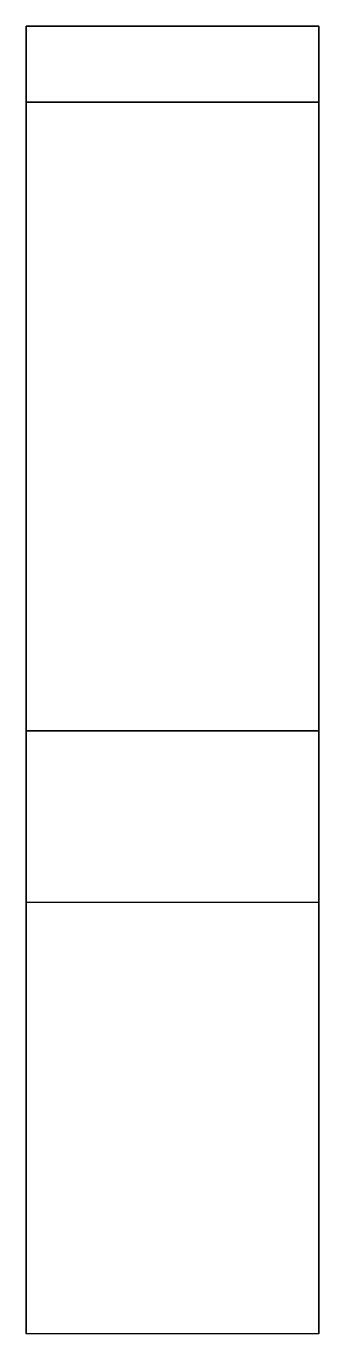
# Model space of a CAD drawing. Extents: x -0.23 to 0.23, y 0 to 2.06.
import ezdxf

# ---------------------------------------------------------------- set-up
doc = ezdxf.new("R2010")
doc.units = 0
doc.layers.add('SLEEVE', color=5, linetype='CONTINUOUS')

msp = doc.modelspace()

# ---------------------------------------------------------------- linework, layer by layer
at = {"layer": 'SLEEVE'}
for points in [[(-0.23, 2.06, -0.08), (-0.23, 2.06, -0.08), (-0.23, 1.94, -0.21), (-0.23, 1.94)], [(-0.23, 1.94, -0.21), (-0.23, 2.06, -0.08), (0.23, 2.06, -0.08), (0.23, 1.94, -0.21)], [(0.23, 1.94), (0.23, 2.06, -0.08), (-0.23, 2.06, -0.08), (-0.23, 1.94)], [(0.23, 1.94, -0.21), (0.23, 2.06, -0.08), (0.23, 2.06, -0.08), (0.23, 1.94)], [(-0.23, 1.94), (-0.23, 1.94, -0.21), (-0.23, 0, -0.21), (-0.23, 0)], [(-0.23, 0, -0.21), (-0.23, 1.94, -0.21), (0.23, 1.94, -0.21), (0.23, 0, -0.21)], [(0.23, 0.95), (0.23, 1.94), (-0.23, 1.94), (-0.23, 0.95)], [(0.23, 0, -0.21), (0.23, 1.94, -0.21), (0.23, 1.94), (0.23, 0)], [(-0.23, 0.95, 0.2), (-0.23, 0.95), (-0.23, 0.68), (-0.23, 0.68, 0.34)], [(0.23, 0.68, 0.34), (0.23, 0.95, 0.2), (-0.23, 0.95, 0.2), (-0.23, 0.68, 0.34)], [(0.23, 0.95, 0.2), (0.23, 0.95), (-0.23, 0.95), (-0.23, 0.95, 0.2)], [(0.23, 0.68), (0.23, 0.95), (0.23, 0.95, 0.2), (0.23, 0.68, 0.34)]]:
    msp.add_3dface(points, dxfattribs=at)

doc.saveas('drawing.dxf')
